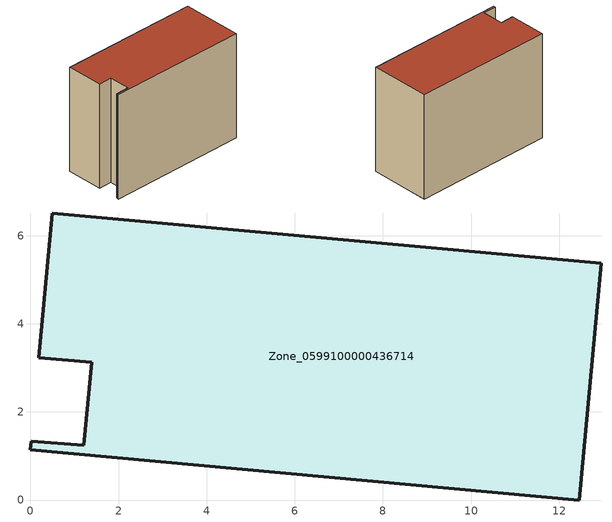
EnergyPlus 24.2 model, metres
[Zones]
Zone_0599100000436714
 floor ground (C_G): 0.49,6.51 12.95,5.37 12.45,0 0,1.14 0.02,1.34 1.22,1.24 1.39,3.12 0.19,3.22 z0
 wall outside (C_F): 12.95,5.37 0.49,6.51 0.19,3.22 1.39,3.12 1.22,1.24 0.02,1.34 0,1.14 12.45,0 12.95,5.37 z0:9.47
 roof outside (C_R): 0,1.14 12.45,0 12.95,5.37 0.49,6.51 0.19,3.22 1.39,3.12 1.22,1.24 0.02,1.34 z9.47
[BUILDING]
Pand.0599100000436714: North Axis=0; Terrain=City; Loads Convergence Tolerance Value=0.04; Temperature Convergence Tolerance Value=0.4; Solar Distribution=FullExterior; Maximum Number of Warmup Days=25; Minimum Number of Warmup Days=1
[Site:Location]
Rotterdam.The.Hague.AP_ZH_NLD Design_Conditions: Latitude=51.96; Longitude=4.45; Time Zone=1; Elevation=-4.5
[SITE:GROUNDTEMPERATURE:BUILDINGSURFACE]
18, 18, 18, 18, 18, 18, 18, 18, 18, 18, 18, 18
[MATERIAL] Thermal Absorptance=0.9; Solar Absorptance=0.7; Visible Absorptance=0.7
Name | Roughness | Thickness | Conductivity | Density | Specific Heat
G.TI.2006-2014 | MediumSmooth | 0.15 | 0.06 | 540 | 1210
F.TI.2006-2014 | Rough | 0.3 | 0.12 | 1920 | 840
R.TI.2006-2014 | MediumRough | 0.2 | 0.08 | 1500 | 1000
[CONSTRUCTION]
C_G: G.TI.2006-2014
C_F: F.TI.2006-2014
C_R: R.TI.2006-2014
[ZONE]
Zone_0599100000436714: Type=1; Multiplier=1; Ceiling Height=Autocalculate; Volume=Autocalculate; Floor Area=autocalculate; Part of Total Floor Area=Yes
[ZONEINFILTRATION:DESIGNFLOWRATE]
Infil_Zone_0599100000436714: Zone or ZoneList or Space or SpaceList=Zone_0599100000436714; Schedule=AlwaysOn; Design Flow Rate Calculation Method=Flow/Area; Flow Rate per Floor Area=0.0015; Constant Term Coefficient=1; Temperature Term Coefficient=0; Velocity Term Coefficient=0; Velocity Squared Term Coefficient=0
[HVACTEMPLATE:ZONE:IDEALLOADSAIRSYSTEM]
Zone_0599100000436714: Maximum Heating Supply Air Temperature=50; Minimum Cooling Supply Air Temperature=13; Maximum Heating Supply Air Humidity Ratio=0.0156; Minimum Cooling Supply Air Humidity Ratio=0.0077; Heating Limit=NoLimit; Cooling Limit=NoLimit; Dehumidification Control Type=ConstantSensibleHeatRatio; Cooling Sensible Heat Ratio=0.7; Dehumidification Setpoint=60; Humidification Control Type=None; Humidification Setpoint=30; Outdoor Air Method=None; Outdoor Air Flow Rate per Person=0.00944; Outdoor Air Flow Rate per Zone Floor Area=0; Outdoor Air Flow Rate per Zone=0; Demand Controlled Ventilation Type=None; Outdoor Air Economizer Type=NoEconomizer; Heat Recovery Type=None; Sensible Heat Recovery Effectiveness=0.7; Latent Heat Recovery Effectiveness=0.65
[ZONECONTROL:THERMOSTAT]
ThermostatControl_Zone_0599100000436714: Zone or ZoneList=Zone_0599100000436714; Control Type Schedule=DualSetpointControlType; Control 1=Thermostat_Zone_0599100000436714; Temperature Difference Between Cutout And Setpoint=0
[THERMOSTATSETPOINT:DUALSETPOINT]
Thermostat_Zone_0599100000436714: Heating Setpoint Temperature Schedule=HeatingSetpoint_Zone_0599100000436714; Cooling Setpoint Temperature Schedule=CoolingSetpoint_Zone_0599100000436714
[SCHEDULE:COMPACT]
HeatingSetpoint_Zone_0599100000436714: Through: 12/31, For: AllDays, Until: 24:00, 21
CoolingSetpoint_Zone_0599100000436714: Through: 12/31, For: AllDays, Until: 24:00, 24
DualSetpointControlType: Through: 12/31, For: AllDays, Until: 24:00, 4
AlwaysOn: Through: 12/31, For: AllDays, Until: 24:00, 1
